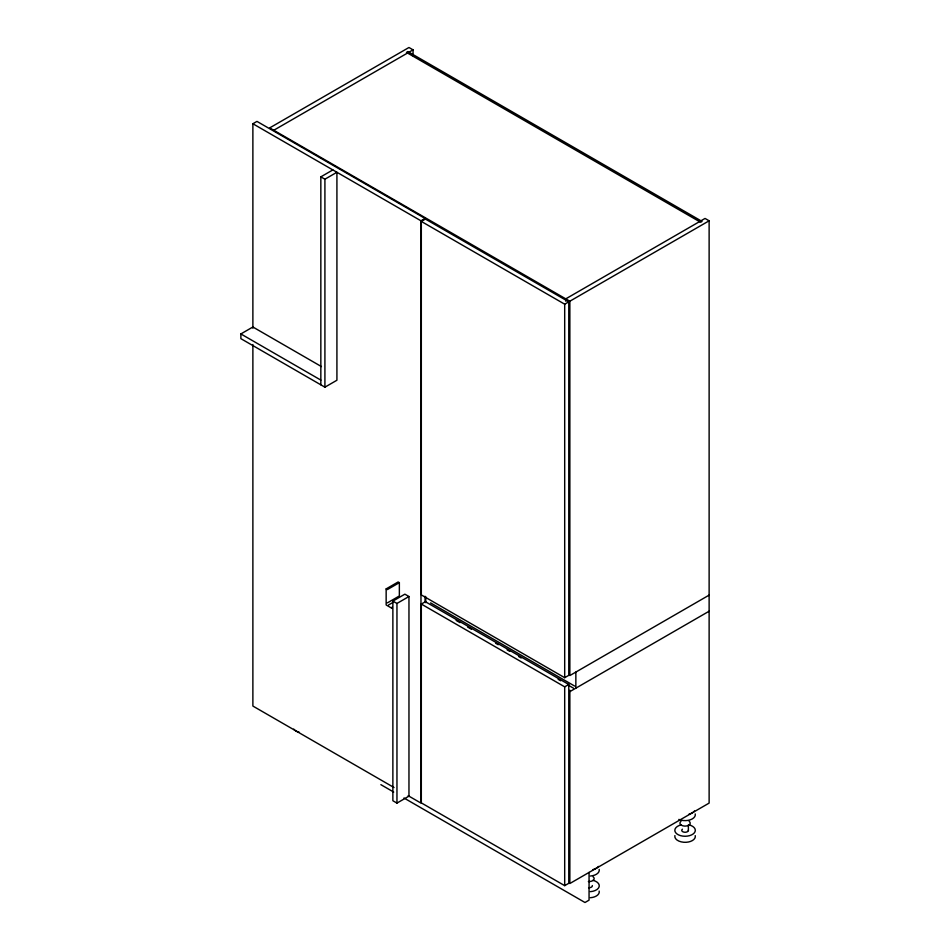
<?xml version="1.0" encoding="UTF-8"?>
<svg xmlns="http://www.w3.org/2000/svg" width="950" height="950" viewBox="0 0 950 950"><rect width="100%" height="100%" fill="white"/><g stroke="black" fill="none" stroke-linecap="round" stroke-linejoin="round"><path stroke-width="1.43" d="M252.878 123.749L256.963 121.398L425.054 218.441L420.969 220.804L252.878 123.749L252.878 328.225M273.766 130.269L413.048 49.851L413.048 55.789M320.839 384.809L320.839 176.854L332.844 169.919M320.839 176.854L324.912 179.206L336.918 172.271L336.918 380.238L324.912 387.173L240.873 338.651L240.873 333.937L252.878 327.002L321.421 366.569M421.325 221.421L425.41 219.07L568.777 301.839L568.777 675.331L564.692 677.694L421.325 594.926L421.325 221.421L564.692 304.19L568.777 301.839M413.048 49.851L408.963 47.5L269.681 127.906L569.857 301.209L709.127 220.804L709.127 803.094L569.857 883.512L569.857 690.234M392.148 607.05L392.148 608.439L386.151 604.972L386.151 588.893L398.157 581.958L399.356 582.659L399.356 595.959L387.351 602.894M399.356 582.659L387.351 589.582L386.151 588.893M392.872 601.089L404.878 594.166L408.963 596.517L408.963 796.159L396.957 803.094L392.872 800.743L392.872 601.089L396.957 603.452L408.963 596.517M388.55 604.972L393.359 602.205M421.325 604.069L425.41 601.718L568.777 684.487L568.777 883.298L564.692 885.649L421.325 802.893L421.325 604.069L564.692 686.838L568.777 684.487M709.127 595.128L569.857 675.545L569.857 301.209M569.857 691.624L709.127 611.218M709.127 220.804L705.043 218.441L565.773 298.858L565.773 301.209M240.873 333.937L320.839 380.095M430.576 602.894L574.655 686.078M456.154 620.433L459.978 622.642M467.626 627.059L471.449 629.268M495.674 643.257L498.228 644.729M507.157 649.883L509.699 651.356M518.629 656.509L521.182 657.982M558.149 679.321L560.702 680.794M568.349 685.211L573.456 688.156M394.024 787.538L252.878 706.052L252.878 344.517M408.144 795.684L420.969 803.094L420.969 220.804M380.867 784.653L393.704 792.062M403.976 798L584.986 902.5L589.059 900.149L589.059 872.421M688.382 824.837L688.382 830.597M575.854 672.078L575.854 688.156M564.692 304.19L564.692 677.694M564.692 686.838L564.692 885.649M425.778 596.742L425.778 602.668M425.054 596.268L425.054 602.193M396.957 603.452L396.957 803.094M324.912 179.206L324.912 387.173M689.142 821.334A5.118 2.957 0 0 1 688.536 825.324A5.118 2.957 0 0 1 681.613 825.312A5.118 2.957 0 0 1 681.008 821.334M688.976 824.873A10.248 5.914 0 0 1 693.215 833.934A10.248 5.914 0 0 1 676.958 833.957A10.248 5.914 0 0 1 681.138 824.885M688.382 830.098A3.325 1.924 0 0 1 684.214 832.2A3.325 1.924 0 0 1 682.432 829.172M695.234 813.96A10.248 5.914 0 0 1 690.187 819.838A10.248 5.914 0 0 1 678.846 819.411M695.234 835.632A10.213 5.902 0 0 1 683.762 842.27L681.186 841.854A10.248 5.914 0 0 1 674.892 835.596M694.533 810.944A10.248 5.914 0 0 1 689.011 814.126M593.085 876.791A5.118 2.957 0 0 1 593.465 880.068A5.118 2.957 0 0 1 588.371 881.529M592.931 880.329A10.248 5.914 0 0 1 599.189 886.552A10.248 5.914 0 0 1 590.389 891.658M592.325 885.554A3.325 1.924 0 0 1 588.596 887.704M599.189 869.416A10.248 5.914 0 0 1 590.389 876.031M599.177 891.088A10.213 5.902 0 0 1 590.389 897.726M598.476 866.4A10.248 5.914 0 0 1 592.966 869.582M299.381 732.319A10.248 5.914 0 0 1 293.788 729.125M407.883 51.585L406.446 52.416L700.601 222.252L702.05 221.421L407.883 51.585"/></g></svg>
